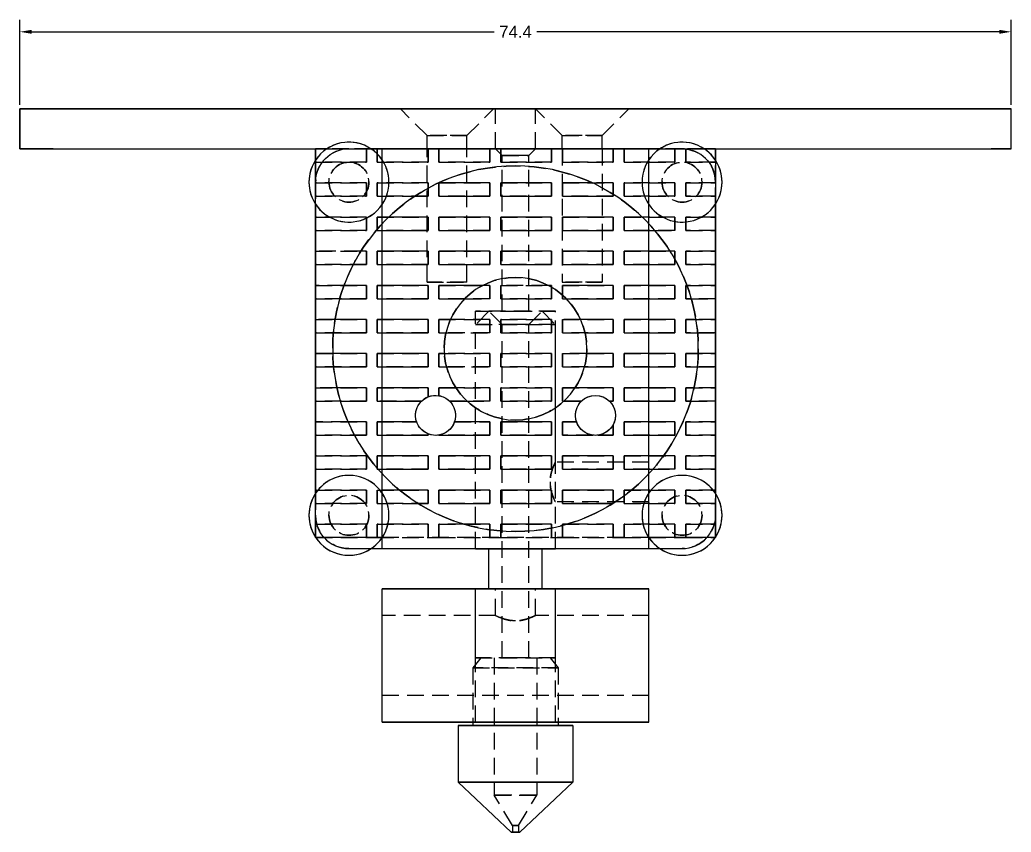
# Model space of a CAD drawing. Header units: inches. Extents: x -635 to 303, y -216 to -21.
# Drawn here: x 79.1 to 153.5, y -206.5 to -145.6 of the extents above; entities that cross this region are included whole.
import ezdxf

# ---------------------------------------------------------------- set-up
doc = ezdxf.new("R2010")
doc.units = ezdxf.units.IN
doc.header["$LTSCALE"] = 5
doc.header["$MEASUREMENT"] = 0
doc.linetypes.add('HIDDEN', pattern=[0.375, 0.25, -0.125])
for name, color, linetype in [('_dim', 1, 'Continuous'), ('PH-3C4', 16, 'HIDDEN'), ('PV-3C4', 7, 'Continuous')]:
    doc.layers.add(name, color=color, linetype=linetype)
doc.styles.get("Standard").update_dxf_attribs({"font": 'arial.ttf'})
doc.dimstyles.new('Copy of Standard', dxfattribs={"dimscale": 5, "dimtxt": 0.18, "dimasz": 0.18, "dimexe": 0.18, "dimexo": 0.0625, "dimgap": 0.09, "dimtad": 0, "dimdec": 1, "dimzin": 0, "dimdsep": 46, "dimtxsty": 'Standard', "dimcen": 0.09, "dimadec": 0, "dimazin": 0, "dimtfac": 1, "dimtdec": 1, "dimtofl": 0, "dimtmove": 0, "dimatfit": 3, "dimfxl": 1, "dimtolj": 1, "dimtzin": 0, "dimarcsym": 0})

# ---------------------------------------------------------------- blocks, each defined once
blk = doc.blocks.new('*U22')
at = {"layer": 'PH-3C4'}
for p, q in [((0, -193.09, 42.013), (0, -189.282, 42.013)), ((0, -189.282, 40.452), (0, -193.09, 40.452)), ((0, -193.09, 39.452), (0, -189.282, 39.452)), ((0, -189.282, 37.891), (0, -193.09, 37.891)), ((0, -193.09, 36.891), (0, -189.282, 36.891)), ((0, -189.282, 35.33), (0, -193.09, 35.33)), ((0, -193.09, 34.33), (0, -189.282, 34.33)), ((0, -189.282, 32.769), (0, -193.09, 32.769)), ((0, -193.09, 31.769), (0, -189.282, 31.769)), ((0, -189.282, 30.208), (0, -193.09, 30.208)), ((0, -193.09, 29.208), (0, -189.282, 29.208)), ((0, -189.282, 27.648), (0, -193.09, 27.648)), ((0, -193.09, 26.648), (0, -189.282, 26.648)), ((0, -189.282, 25.087), (0, -193.09, 25.087)), ((0, -193.09, 24.087), (0, -189.282, 24.087)), ((0, -189.282, 22.526), (0, -193.09, 22.526)), ((0, -193.09, 21.526), (0, -189.282, 21.526)), ((0, -189.282, 19.965), (0, -193.09, 19.965)), ((0, -193.09, 18.965), (0, -189.282, 18.965)), ((0, -189.282, 17.404), (0, -193.09, 17.404)), ((0, -193.09, 16.404), (0, -189.282, 16.404)), ((0, -189.282, 14.843), (0, -193.09, 14.843)), ((0, -193.09, 43.013), (0, -193.09, 42.013)), ((0, -193.09, 40.452), (0, -193.09, 39.452)), ((0, -193.09, 37.891), (0, -193.09, 36.891)), ((0, -193.09, 35.33), (0, -193.09, 34.33)), ((0, -193.09, 32.769), (0, -193.09, 31.769)), ((0, -193.09, 30.208), (0, -193.09, 29.208)), ((0, -193.09, 27.648), (0, -193.09, 26.648)), ((0, -193.09, 25.087), (0, -193.09, 24.087)), ((0, -193.09, 22.526), (0, -193.09, 21.526)), ((0, -193.09, 19.965), (0, -193.09, 18.965)), ((0, -193.09, 17.404), (0, -193.09, 16.404)), ((0, -193.09, 14.843), (0, -193.09, 13.843)), ((0, -193.911, 17.404), (0, -197.72, 17.404)), ((0, -197.72, 16.404), (0, -193.911, 16.404)), ((0, -193.911, 16.404), (0, -193.911, 17.404)), ((0, -193.911, 19.965), (0, -197.72, 19.965)), ((0, -197.72, 18.965), (0, -193.911, 18.965)), ((0, -193.911, 18.965), (0, -193.911, 19.965)), ((0, -197.235, 24.087), (0, -193.911, 24.087)), ((0, -193.911, 24.087), (0, -193.911, 25.087)), ((0, -193.911, 25.087), (0, -197.72, 25.087)), ((0, -197.72, 21.526), (0, -193.911, 21.526)), ((0, -193.911, 21.526), (0, -193.911, 22.526)), ((0, -193.911, 27.648), (0, -197.72, 27.648)), ((0, -197.72, 26.648), (0, -193.911, 26.648)), ((0, -193.911, 26.648), (0, -193.911, 27.648)), ((0, -193.911, 30.208), (0, -197.72, 30.208)), ((0, -197.72, 29.208), (0, -193.911, 29.208)), ((0, -193.911, 29.208), (0, -193.911, 30.208)), ((0, -193.911, 32.769), (0, -197.72, 32.769)), ((0, -197.72, 31.769), (0, -193.911, 31.769)), ((0, -193.911, 31.769), (0, -193.911, 32.769)), ((0, -193.911, 35.33), (0, -197.72, 35.33)), ((0, -197.72, 34.33), (0, -193.911, 34.33)), ((0, -193.911, 34.33), (0, -193.911, 35.33)), ((0, -193.911, 37.891), (0, -197.72, 37.891)), ((0, -197.72, 36.891), (0, -193.911, 36.891)), ((0, -193.911, 36.891), (0, -193.911, 37.891)), ((0, -193.911, 40.452), (0, -197.72, 40.452)), ((0, -197.72, 39.452), (0, -193.911, 39.452)), ((0, -193.911, 39.452), (0, -193.911, 40.452)), ((0, -197.72, 42.013), (0, -193.911, 42.013)), ((0, -193.911, 42.013), (0, -193.911, 43.013)), ((0, -193.911, 13.843), (0, -193.911, 14.843)), ((0, -193.911, 14.843), (0, -197.72, 14.843)), ((0, -193.911, 22.526), (0, -196.863, 22.526)), ((0, -214.282, 13.843), (0, -194.282, 13.843)), ((0, -202.782, 8), (0, -194.282, 8)), ((0, -214.282, 2), (0, -194.282, 2)), ((0, -197.641, 44.013), (0, -195.641, 46.013)), ((0, -200.641, 33.013), (0, -197.641, 33.013)), ((0, -199.141, 44.013), (0, -197.641, 44.013)), ((0, -197.641, 33.013), (0, -197.641, 43.013)), ((0, -197.641, 43.013), (0, -197.641, 44.013)), ((0, -197.72, 17.404), (0, -197.72, 16.404)), ((0, -197.72, 19.965), (0, -197.72, 18.965)), ((0, -197.72, 25.087), (0, -197.72, 24.403)), ((0, -197.72, 27.648), (0, -197.72, 26.648)), ((0, -197.72, 30.208), (0, -197.72, 29.208)), ((0, -197.72, 32.769), (0, -197.72, 31.769)), ((0, -197.72, 35.33), (0, -197.72, 34.33)), ((0, -197.72, 37.891), (0, -197.72, 36.891)), ((0, -197.72, 40.452), (0, -197.72, 39.452)), ((0, -197.72, 43.013), (0, -197.72, 42.013)), ((0, -197.72, 14.843), (0, -197.72, 13.843)), ((0, -197.72, 21.622), (0, -197.72, 21.526)), ((0, -198.54, 17.404), (0, -202.349, 17.404)), ((0, -202.349, 16.404), (0, -198.54, 16.404)), ((0, -198.54, 16.404), (0, -198.54, 17.404)), ((0, -198.54, 19.965), (0, -202.349, 19.965)), ((0, -202.349, 18.965), (0, -198.54, 18.965)), ((0, -198.54, 18.965), (0, -198.54, 19.965)), ((0, -198.54, 24.49), (0, -198.54, 25.087)), ((0, -198.54, 25.087), (0, -202.349, 25.087)), ((0, -202.349, 21.526), (0, -198.54, 21.526)), ((0, -198.54, 27.648), (0, -202.349, 27.648)), ((0, -202.349, 26.648), (0, -198.54, 26.648)), ((0, -198.54, 26.648), (0, -198.54, 27.648)), ((0, -198.54, 30.208), (0, -202.349, 30.208)), ((0, -202.349, 29.208), (0, -198.54, 29.208)), ((0, -198.54, 29.208), (0, -198.54, 30.208)), ((0, -198.54, 32.769), (0, -202.349, 32.769)), ((0, -202.349, 31.769), (0, -198.54, 31.769)), ((0, -198.54, 31.769), (0, -198.54, 32.769)), ((0, -198.54, 35.33), (0, -202.349, 35.33)), ((0, -202.349, 34.33), (0, -198.54, 34.33)), ((0, -198.54, 34.33), (0, -198.54, 35.33)), ((0, -198.54, 37.891), (0, -202.349, 37.891)), ((0, -202.349, 36.891), (0, -198.54, 36.891)), ((0, -198.54, 36.891), (0, -198.54, 37.891)), ((0, -198.54, 40.452), (0, -202.349, 40.452)), ((0, -202.349, 39.452), (0, -198.54, 39.452)), ((0, -198.54, 39.452), (0, -198.54, 40.452)), ((0, -202.349, 42.013), (0, -198.54, 42.013)), ((0, -198.54, 42.013), (0, -198.54, 43.013)), ((0, -198.54, 13.843), (0, -198.54, 14.843)), ((0, -198.54, 14.843), (0, -202.349, 14.843)), ((0, -198.54, 21.526), (0, -198.54, 21.535)), ((0, -200.641, 44.013), (0, -199.141, 44.013)), ((0, -202.349, 24.087), (0, -199.329, 24.087)), ((0, -199.701, 22.526), (0, -202.349, 22.526)), ((0, -200.641, 33.013), (0, -200.641, 43.013)), ((0, -200.641, 43.013), (0, -200.641, 44.013)), ((0, -200.641, 44.013), (0, -202.641, 46.013)), ((0, -207.472, 4.059), (0, -201.091, 4.059)), ((0, -201.091, 4.059), (0, -201.091)), ((0, -201.675, 4.822), (0, -201.091, 4.059)), ((0, -201.282, 4.822), (0, -207.282, 4.822)), ((0, -201.282, 29.822), (0, -207.282, 29.822)), ((0, -207.282, 30.822), (0, -201.282, 30.822)), ((0, -201.282), (0, -201.282, 10)), ((0, -201.282, 4.822), (0, -201.282, 10)), ((0, -201.282, 13.013), (0, -201.282, 29.822)), ((0, -202.282, 30.822), (0, -201.282, 29.822)), ((0, -201.282, 13.013), (0, -201.282, 30.822)), ((0, -203.282, 29.822), (0, -202.282, 30.822)), ((0, -202.349, 17.404), (0, -202.349, 16.404)), ((0, -202.349, 19.965), (0, -202.349, 18.965)), ((0, -202.349, 25.087), (0, -202.349, 24.087)), ((0, -202.349, 22.526), (0, -202.349, 21.526)), ((0, -202.349, 27.648), (0, -202.349, 26.648)), ((0, -202.349, 30.208), (0, -202.349, 29.208)), ((0, -202.349, 32.769), (0, -202.349, 31.769)), ((0, -202.349, 35.33), (0, -202.349, 34.33)), ((0, -202.349, 37.891), (0, -202.349, 36.891)), ((0, -202.349, 40.452), (0, -202.349, 39.452)), ((0, -202.349, 43.013), (0, -202.349, 42.013)), ((0, -202.349, 14.843), (0, -202.349, 13.843)), ((0, -205.871, -5.494), (0, -202.692, -5.494)), ((0, -202.692, 4.822), (0, -202.692, -5.494)), ((0, -204.054, -7.755), (0, -202.692, -5.494)), ((0, -202.782, 8), (0, -202.782, 10)), ((0, -203.282, 42.513), (0, -202.782, 43.013)), ((0, -202.782, 43.013), (0, -202.782, 46.013)), ((0, -203.17, 17.404), (0, -206.978, 17.404)), ((0, -206.978, 16.404), (0, -203.17, 16.404)), ((0, -203.17, 16.404), (0, -203.17, 17.404)), ((0, -203.17, 19.965), (0, -206.978, 19.965)), ((0, -206.978, 18.965), (0, -203.17, 18.965)), ((0, -203.17, 18.965), (0, -203.17, 19.965)), ((0, -203.17, 22.526), (0, -206.978, 22.526)), ((0, -206.978, 21.526), (0, -203.17, 21.526)), ((0, -203.17, 21.526), (0, -203.17, 22.526)), ((0, -203.17, 25.087), (0, -206.978, 25.087)), ((0, -206.978, 24.087), (0, -203.17, 24.087)), ((0, -203.17, 24.087), (0, -203.17, 25.087)), ((0, -203.17, 27.648), (0, -206.978, 27.648)), ((0, -206.978, 26.648), (0, -203.17, 26.648)), ((0, -203.17, 26.648), (0, -203.17, 27.648)), ((0, -203.17, 30.208), (0, -206.978, 30.208)), ((0, -206.978, 29.208), (0, -203.17, 29.208)), ((0, -203.17, 29.208), (0, -203.17, 30.208)), ((0, -203.17, 32.769), (0, -206.978, 32.769)), ((0, -206.978, 31.769), (0, -203.17, 31.769)), ((0, -203.17, 31.769), (0, -203.17, 32.769)), ((0, -203.17, 35.33), (0, -206.978, 35.33)), ((0, -206.978, 34.33), (0, -203.17, 34.33)), ((0, -203.17, 34.33), (0, -203.17, 35.33)), ((0, -203.17, 37.891), (0, -206.978, 37.891)), ((0, -206.978, 36.891), (0, -203.17, 36.891)), ((0, -203.17, 36.891), (0, -203.17, 37.891)), ((0, -203.17, 40.452), (0, -206.978, 40.452)), ((0, -206.978, 39.452), (0, -203.17, 39.452)), ((0, -203.17, 39.452), (0, -203.17, 40.452)), ((0, -203.17, 13.843), (0, -203.17, 14.843)), ((0, -203.17, 14.843), (0, -206.978, 14.843)), ((0, -206.978, 42.013), (0, -203.17, 42.013)), ((0, -203.17, 42.013), (0, -203.17, 43.013)), ((0, -204.282, 42.513), (0, -203.282, 42.513)), ((0, -203.282, 4.822), (0, -203.282, 29.822)), ((0, -203.282, 30.822), (0, -203.282, 42.513)), ((0, -204.054, -8.254), (0, -203.949, -8.264)), ((0, -204.51, -7.755), (0, -204.054, -7.755)), ((0, -204.51, -8.254), (0, -204.054, -8.254)), ((0, -204.054, -7.755), (0, -204.054, -8.254)), ((0, -205.282, 42.513), (0, -204.282, 42.513)), ((0, -204.51, -7.755), (0, -205.871, -5.494)), ((0, -204.51, -7.755), (0, -204.51, -8.254)), ((0, -204.51, -8.254), (0, -204.614, -8.264)), ((0, -205.282, 4.822), (0, -205.282, 29.822)), ((0, -205.282, 29.822), (0, -206.282, 30.822)), ((0, -205.282, 30.822), (0, -205.282, 42.513)), ((0, -205.282, 42.513), (0, -205.782, 43.013)), ((0, -214.282, 8), (0, -205.782, 8)), ((0, -205.782, 8), (0, -205.782, 10)), ((0, -205.782, 43.013), (0, -205.782, 46.013)), ((0, -207.782, 44.013), (0, -205.782, 46.013)), ((0, -205.871, 4.822), (0, -205.871, -5.494)), ((0, -206.282, 30.822), (0, -207.282, 29.822)), ((0, -206.889, 4.822), (0, -207.472, 4.059)), ((0, -206.978, 17.404), (0, -206.978, 16.404)), ((0, -206.978, 19.965), (0, -206.978, 18.965)), ((0, -206.978, 22.526), (0, -206.978, 21.526)), ((0, -206.978, 25.087), (0, -206.978, 24.087)), ((0, -206.978, 27.648), (0, -206.978, 26.648)), ((0, -206.978, 30.208), (0, -206.978, 29.208)), ((0, -206.978, 32.769), (0, -206.978, 31.769)), ((0, -206.978, 35.33), (0, -206.978, 34.33)), ((0, -206.978, 37.891), (0, -206.978, 36.891)), ((0, -206.978, 40.452), (0, -206.978, 39.452)), ((0, -206.978, 14.843), (0, -206.978, 13.843)), ((0, -206.978, 43.013), (0, -206.978, 42.013)), ((0, -207.282), (0, -207.282, 10)), ((0, -207.282, 4.822), (0, -207.282, 10)), ((0, -207.282, 13.013), (0, -207.282, 29.822)), ((0, -207.282, 19.513), (0, -207.282, 30.822)), ((0, -207.282, 13.013), (0, -207.282, 16.513)), ((0, -214.282, 19.513), (0, -207.282, 19.513)), ((0, -214.282, 16.513), (0, -207.282, 16.513)), ((0, -207.472, 4.059), (0, -207.472)), ((0, -207.782, 33.013), (0, -210.782, 33.013)), ((0, -209.282, 44.013), (0, -207.782, 44.013)), ((0, -207.782, 43.013), (0, -207.782, 33.013)), ((0, -207.782, 43.013), (0, -207.782, 44.013)), ((0, -207.799, 21.526), (0, -207.799, 22.526)), ((0, -207.799, 22.526), (0, -208.863, 22.526)), ((0, -207.799, 24.087), (0, -207.799, 25.087)), ((0, -207.799, 25.087), (0, -211.608, 25.087)), ((0, -207.799, 17.404), (0, -211.608, 17.404)), ((0, -211.608, 16.404), (0, -207.799, 16.404)), ((0, -207.799, 16.404), (0, -207.799, 17.404)), ((0, -207.799, 19.965), (0, -211.608, 19.965)), ((0, -211.608, 18.965), (0, -207.799, 18.965)), ((0, -207.799, 18.965), (0, -207.799, 19.965)), ((0, -207.799, 27.648), (0, -211.608, 27.648)), ((0, -211.608, 26.648), (0, -207.799, 26.648)), ((0, -207.799, 26.648), (0, -207.799, 27.648)), ((0, -207.799, 30.208), (0, -211.608, 30.208)), ((0, -211.608, 29.208), (0, -207.799, 29.208)), ((0, -207.799, 29.208), (0, -207.799, 30.208)), ((0, -207.799, 32.769), (0, -211.608, 32.769)), ((0, -211.608, 31.769), (0, -207.799, 31.769)), ((0, -207.799, 31.769), (0, -207.799, 32.769)), ((0, -207.799, 35.33), (0, -211.608, 35.33)), ((0, -211.608, 34.33), (0, -207.799, 34.33)), ((0, -207.799, 34.33), (0, -207.799, 35.33)), ((0, -207.799, 37.891), (0, -211.608, 37.891)), ((0, -211.608, 36.891), (0, -207.799, 36.891)), ((0, -207.799, 36.891), (0, -207.799, 37.891)), ((0, -207.799, 40.452), (0, -211.608, 40.452)), ((0, -211.608, 39.452), (0, -207.799, 39.452)), ((0, -207.799, 39.452), (0, -207.799, 40.452)), ((0, -207.799, 13.843), (0, -207.799, 14.843)), ((0, -207.799, 14.843), (0, -211.608, 14.843)), ((0, -211.608, 42.013), (0, -207.799, 42.013)), ((0, -207.799, 42.013), (0, -207.799, 43.013)), ((0, -209.235, 24.087), (0, -207.799, 24.087)), ((0, -210.082, 21.526), (0, -207.799, 21.526)), ((0, -210.782, 44.013), (0, -209.282, 44.013)), ((0, -211.608, 21.526), (0, -210.482, 21.526)), ((0, -210.782, 43.013), (0, -210.782, 33.013)), ((0, -210.782, 43.013), (0, -210.782, 44.013)), ((0, -210.782, 44.013), (0, -212.782, 46.013)), ((0, -211.608, 24.087), (0, -211.329, 24.087)), ((0, -211.608, 25.087), (0, -211.608, 24.087)), ((0, -211.608, 17.404), (0, -211.608, 16.404)), ((0, -211.608, 19.965), (0, -211.608, 18.965)), ((0, -211.608, 27.648), (0, -211.608, 26.648)), ((0, -211.608, 30.208), (0, -211.608, 29.208)), ((0, -211.608, 32.769), (0, -211.608, 31.769)), ((0, -211.608, 35.33), (0, -211.608, 34.33)), ((0, -211.608, 37.891), (0, -211.608, 36.891)), ((0, -211.608, 40.452), (0, -211.608, 39.452)), ((0, -211.608, 14.843), (0, -211.608, 13.843)), ((0, -211.608, 43.013), (0, -211.608, 42.013)), ((0, -211.608, 22.311), (0, -211.608, 21.526)), ((0, -212.428, 17.404), (0, -216.237, 17.404)), ((0, -216.237, 16.404), (0, -212.428, 16.404)), ((0, -212.428, 16.404), (0, -212.428, 17.404)), ((0, -212.428, 19.965), (0, -216.237, 19.965)), ((0, -216.237, 18.965), (0, -212.428, 18.965)), ((0, -212.428, 18.965), (0, -212.428, 19.965)), ((0, -212.428, 22.526), (0, -216.237, 22.526)), ((0, -216.237, 21.526), (0, -212.428, 21.526)), ((0, -212.428, 21.526), (0, -212.428, 22.526)), ((0, -212.428, 25.087), (0, -216.237, 25.087)), ((0, -216.237, 24.087), (0, -212.428, 24.087)), ((0, -212.428, 24.087), (0, -212.428, 25.087)), ((0, -212.428, 27.648), (0, -216.237, 27.648)), ((0, -216.237, 26.648), (0, -212.428, 26.648)), ((0, -212.428, 26.648), (0, -212.428, 27.648)), ((0, -212.428, 30.208), (0, -216.237, 30.208)), ((0, -216.237, 29.208), (0, -212.428, 29.208)), ((0, -212.428, 29.208), (0, -212.428, 30.208)), ((0, -212.428, 32.769), (0, -216.237, 32.769)), ((0, -216.237, 31.769), (0, -212.428, 31.769)), ((0, -212.428, 31.769), (0, -212.428, 32.769)), ((0, -212.428, 35.33), (0, -216.237, 35.33)), ((0, -216.237, 34.33), (0, -212.428, 34.33)), ((0, -212.428, 34.33), (0, -212.428, 35.33)), ((0, -212.428, 37.891), (0, -216.237, 37.891)), ((0, -216.237, 36.891), (0, -212.428, 36.891)), ((0, -212.428, 36.891), (0, -212.428, 37.891)), ((0, -212.428, 40.452), (0, -216.237, 40.452)), ((0, -216.237, 39.452), (0, -212.428, 39.452)), ((0, -212.428, 39.452), (0, -212.428, 40.452)), ((0, -212.428, 13.843), (0, -212.428, 14.843)), ((0, -212.428, 14.843), (0, -216.237, 14.843)), ((0, -216.237, 42.013), (0, -212.428, 42.013)), ((0, -212.428, 42.013), (0, -212.428, 43.013)), ((0, -216.237, 17.404), (0, -216.237, 16.404)), ((0, -216.237, 19.965), (0, -216.237, 18.965)), ((0, -216.237, 22.526), (0, -216.237, 21.526)), ((0, -216.237, 25.087), (0, -216.237, 24.087)), ((0, -216.237, 27.648), (0, -216.237, 26.648)), ((0, -216.237, 30.208), (0, -216.237, 29.208)), ((0, -216.237, 32.769), (0, -216.237, 31.769)), ((0, -216.237, 35.33), (0, -216.237, 34.33)), ((0, -216.237, 37.891), (0, -216.237, 36.891)), ((0, -216.237, 40.452), (0, -216.237, 39.452)), ((0, -216.237, 14.843), (0, -216.237, 13.843)), ((0, -216.237, 43.013), (0, -216.237, 42.013)), ((0, -217.058, 13.843), (0, -217.058, 14.843)), ((0, -217.058, 14.843), (0, -219.282, 14.843)), ((0, -219.282, 16.404), (0, -217.058, 16.404)), ((0, -217.058, 16.404), (0, -217.058, 17.404)), ((0, -217.058, 17.404), (0, -219.282, 17.404)), ((0, -219.282, 18.965), (0, -217.058, 18.965)), ((0, -217.058, 18.965), (0, -217.058, 19.965)), ((0, -217.058, 19.965), (0, -219.282, 19.965)), ((0, -219.282, 21.526), (0, -217.058, 21.526)), ((0, -217.058, 21.526), (0, -217.058, 22.526)), ((0, -217.058, 22.526), (0, -219.282, 22.526)), ((0, -219.282, 24.087), (0, -217.058, 24.087)), ((0, -217.058, 24.087), (0, -217.058, 25.087)), ((0, -217.058, 25.087), (0, -219.282, 25.087)), ((0, -219.282, 26.648), (0, -217.058, 26.648)), ((0, -217.058, 26.648), (0, -217.058, 27.648)), ((0, -217.058, 27.648), (0, -219.282, 27.648)), ((0, -219.282, 29.208), (0, -217.058, 29.208)), ((0, -217.058, 29.208), (0, -217.058, 30.208)), ((0, -217.058, 30.208), (0, -219.282, 30.208)), ((0, -219.282, 31.769), (0, -217.058, 31.769)), ((0, -217.058, 31.769), (0, -217.058, 32.769)), ((0, -217.058, 32.769), (0, -219.282, 32.769)), ((0, -219.282, 34.33), (0, -217.058, 34.33)), ((0, -217.058, 34.33), (0, -217.058, 35.33)), ((0, -217.058, 35.33), (0, -219.282, 35.33)), ((0, -219.282, 36.891), (0, -217.058, 36.891)), ((0, -217.058, 36.891), (0, -217.058, 37.891)), ((0, -217.058, 37.891), (0, -219.282, 37.891)), ((0, -219.282, 39.452), (0, -217.058, 39.452)), ((0, -217.058, 39.452), (0, -217.058, 40.452)), ((0, -217.058, 40.452), (0, -219.282, 40.452)), ((0, -219.282, 42.013), (0, -217.058, 42.013)), ((0, -217.058, 42.013), (0, -217.058, 43.013))]:
    blk.add_line(p, q, dxfattribs=at)
at = {"layer": 'PH-3C4', "extrusion": (-1, 0, 0)}
for centre, radius in [((191.782, 40.513), 1.5), ((191.782, 15.513), 1.5), ((204.282, 28.013), 13.716), ((204.282, 28.013), 5.351), ((216.782, 40.513), 1.5), ((216.782, 15.513), 1.5)]:
    blk.add_circle(centre, radius, dxfattribs=at)
for centre, radius, start, end in [((191.782, 15.513), 2.5, 180, 221.88557), ((191.782, 40.513), 2.5, 90, 180), ((191.782, 40.513), 3, 213.55731, 146.44269), ((191.782, 15.513), 3, 303.55731, 146.44269), ((191.782, 15.513), 3, 213.55731, 213.80519), ((216.782, 40.513), 3, 33.55731, 180), ((216.782, 40.513), 3, 180, 326.44269), ((216.782, 15.513), 3, 33.55731, 180), ((216.782, 15.513), 3, 180, 236.44269), ((216.782, 40.513), 2.5, 0, 90), ((216.782, 15.513), 2.5, 318.11443, 0), ((216.782, 15.513), 3, 326.19481, 326.44269)]:
    blk.add_arc(centre, radius, start, end, dxfattribs=at)
at = {"layer": 'PH-3C4'}
for points, knots in [([(0, -202.782, 8), (0, -202.782, 8), (0, -202.791, 7.995), (0, -202.83, 7.976), (0, -202.859, 7.962), (0, -202.975, 7.907), (0, -203.09, 7.856), (0, -203.353, 7.757), (0, -203.519, 7.702), (0, -203.795, 7.642), (0, -203.892, 7.625), (0, -204.087, 7.604), (0, -204.186, 7.598), (0, -204.378, 7.598), (0, -204.477, 7.604), (0, -204.672, 7.625), (0, -204.769, 7.642), (0, -205.045, 7.702), (0, -205.211, 7.757), (0, -205.474, 7.856), (0, -205.589, 7.907), (0, -205.704, 7.962), (0, -205.734, 7.976), (0, -205.772, 7.995), (0, -205.782, 8), (0, -205.782, 8)], [2.306343, 2.306343, 2.306343, 2.306343, 2.594243, 2.594243, 2.882142, 2.882142, 3.457941, 3.457941, 4.035314, 4.035314, 4.324, 4.324, 4.612687, 4.612687, 4.901373, 4.901373, 5.190059, 5.190059, 5.767432, 5.767432, 6.343231, 6.343231, 6.631131, 6.631131, 6.91903, 6.91903, 6.91903, 6.91903]), ([(0, -206.88, 18.013), (0, -206.88, 17.916), (0, -206.885, 17.818), (0, -206.907, 17.622), (0, -206.924, 17.526), (0, -206.984, 17.25), (0, -207.038, 17.083), (0, -207.138, 16.821), (0, -207.189, 16.706), (0, -207.244, 16.59), (0, -207.258, 16.561), (0, -207.277, 16.522), (0, -207.282, 16.513), (0, -207.282, 16.513)], [0, 0, 0, 0, 0.288686, 0.288686, 0.577373, 0.577373, 1.154746, 1.154746, 1.730544, 1.730544, 2.018444, 2.018444, 2.306343, 2.306343, 2.306343, 2.306343]), ([(0, -207.282, 19.513), (0, -207.282, 19.513), (0, -207.277, 19.503), (0, -207.258, 19.464), (0, -207.244, 19.435), (0, -207.189, 19.319), (0, -207.138, 19.204), (0, -207.038, 18.942), (0, -206.984, 18.775), (0, -206.924, 18.499), (0, -206.907, 18.403), (0, -206.885, 18.208), (0, -206.88, 18.109), (0, -206.88, 18.013)], [6.91903, 6.91903, 6.91903, 6.91903, 7.206929, 7.206929, 7.494829, 7.494829, 8.070628, 8.070628, 8.648, 8.648, 8.936687, 8.936687, 9.225373, 9.225373, 9.225373, 9.225373])]:
    blk.add_open_spline(points, degree=3, knots=knots, dxfattribs=at)
blk = doc.blocks.new('*U26')
at = {"layer": 'PH-3C4'}
for p, q in [((0, -189.282, 42.013), (0, -193.09, 42.013)), ((0, -193.09, 40.452), (0, -189.282, 40.452)), ((0, -189.282, 39.452), (0, -193.09, 39.452)), ((0, -193.09, 37.891), (0, -189.282, 37.891)), ((0, -189.282, 36.891), (0, -193.09, 36.891)), ((0, -192.681, 35.33), (0, -189.282, 35.33)), ((0, -189.282, 34.33), (0, -192.108, 34.33)), ((0, -191.417, 32.769), (0, -189.282, 32.769)), ((0, -189.282, 31.769), (0, -191.091, 31.769)), ((0, -190.743, 30.208), (0, -189.282, 30.208)), ((0, -189.282, 29.208), (0, -190.618, 29.208)), ((0, -190.571, 27.648), (0, -189.282, 27.648)), ((0, -189.282, 26.648), (0, -190.634, 26.648)), ((0, -190.882, 25.087), (0, -189.282, 25.087)), ((0, -189.282, 24.087), (0, -191.14, 24.087)), ((0, -191.711, 22.526), (0, -189.282, 22.526)), ((0, -189.282, 21.526), (0, -192.197, 21.526)), ((0, -193.09, 19.965), (0, -189.282, 19.965)), ((0, -189.282, 18.965), (0, -193.09, 18.965)), ((0, -193.09, 17.404), (0, -189.282, 17.404)), ((0, -189.282, 16.404), (0, -193.09, 16.404)), ((0, -193.09, 14.843), (0, -189.282, 14.843)), ((0, -189.282, 14.843), (0, -189.282, 13.854)), ((0, -189.282, 42.171), (0, -189.282, 42.013)), ((0, -189.282, 42.013), (0, -189.282, 40.513)), ((0, -189.282, 15.513), (0, -189.282, 14.843)), ((0, -189.282, 40.513), (0, -189.282, 38.854)), ((0, -189.282, 17.171), (0, -189.282, 15.513)), ((0, -189.289, 13.843), (0, -193.09, 13.843)), ((0, -191.782, 43.013), (0, -190.124, 43.013)), ((0, -190.124, 43.013), (0, -191.782, 43.013)), ((0, -193.44, 43.013), (0, -191.782, 43.013)), ((0, -191.782, 13.013), (0, -193.44, 13.013)), ((0, -193.09, 42.013), (0, -193.09, 43.013)), ((0, -193.09, 39.452), (0, -193.09, 40.452)), ((0, -193.09, 36.891), (0, -193.09, 37.891)), ((0, -193.09, 18.965), (0, -193.09, 19.965)), ((0, -193.09, 16.404), (0, -193.09, 17.404)), ((0, -193.09, 13.843), (0, -193.09, 14.843)), ((0, -193.09, 13.843), (0, -193.911, 13.843)), ((0, -193.911, 42.013), (0, -197.72, 42.013)), ((0, -193.911, 43.013), (0, -193.911, 42.013)), ((0, -197.72, 40.452), (0, -193.911, 40.452)), ((0, -193.911, 39.452), (0, -196.714, 39.452)), ((0, -193.911, 40.452), (0, -193.911, 39.452)), ((0, -194.767, 37.891), (0, -193.911, 37.891)), ((0, -193.911, 37.891), (0, -193.911, 36.989)), ((0, -193.911, 18.965), (0, -193.973, 18.965)), ((0, -193.911, 19.037), (0, -193.911, 18.965)), ((0, -195.588, 17.404), (0, -193.911, 17.404)), ((0, -193.911, 16.404), (0, -196.976, 16.404)), ((0, -193.911, 17.404), (0, -193.911, 16.404)), ((0, -197.72, 14.843), (0, -193.911, 14.843)), ((0, -193.911, 14.843), (0, -193.911, 13.843)), ((0, -193.911, 13.843), (0, -197.72, 13.843)), ((0, -194.282, 13.013), (0, -194.282, 43.013)), ((0, -214.282, 2), (0, -194.282, 2)), ((0, -202.782, 8), (0, -194.282, 8)), ((0, -197.641, 44.013), (0, -195.641, 46.013)), ((0, -197.641, 33.013), (0, -199.141, 33.013)), ((0, -197.641, 44.013), (0, -200.641, 44.013)), ((0, -197.641, 33.013), (0, -197.641, 43.013)), ((0, -197.641, 43.013), (0, -197.641, 44.013)), ((0, -197.72, 42.013), (0, -197.72, 43.013)), ((0, -197.72, 40.057), (0, -197.72, 40.452)), ((0, -197.72, 13.843), (0, -197.72, 14.843)), ((0, -197.72, 13.843), (0, -198.54, 13.843)), ((0, -198.54, 42.013), (0, -202.349, 42.013)), ((0, -198.54, 43.013), (0, -198.54, 42.013)), ((0, -200.448, 14.843), (0, -198.54, 14.843)), ((0, -198.54, 14.843), (0, -198.54, 13.843)), ((0, -198.54, 13.843), (0, -202.349, 13.843)), ((0, -202.349, 27.648), (0, -198.943, 27.648)), ((0, -199.066, 29.208), (0, -202.349, 29.208)), ((0, -199.107, 26.648), (0, -202.349, 26.648)), ((0, -199.141, 33.013), (0, -200.641, 33.013)), ((0, -202.349, 30.208), (0, -199.402, 30.208)), ((0, -202.349, 25.087), (0, -199.801, 25.087)), ((0, -200.471, 31.769), (0, -202.349, 31.769)), ((0, -200.641, 33.013), (0, -200.641, 43.013)), ((0, -200.641, 43.013), (0, -200.641, 44.013)), ((0, -200.641, 44.013), (0, -202.641, 46.013)), ((0, -200.645, 24.087), (0, -202.349, 24.087)), ((0, -201.091, 4.059), (0, -207.472, 4.059)), ((0, -201.091, 4.059), (0, -201.091)), ((0, -201.675, 4.822), (0, -201.091, 4.059)), ((0, -204.282, 4.822), (0, -201.282, 4.822)), ((0, -204.282, 29.822), (0, -201.282, 29.822)), ((0, -201.282, 30.822), (0, -204.282, 30.822)), ((0, -201.282), (0, -201.282, 10)), ((0, -201.282, 4.822), (0, -201.282, 10)), ((0, -201.282, 13.013), (0, -201.282, 29.822)), ((0, -202.282, 30.822), (0, -201.282, 29.822)), ((0, -201.282, 13.013), (0, -201.282, 30.822)), ((0, -202.349, 32.769), (0, -201.83, 32.769)), ((0, -203.282, 29.822), (0, -202.282, 30.822)), ((0, -202.349, 42.013), (0, -202.349, 43.013)), ((0, -202.349, 31.769), (0, -202.349, 32.769)), ((0, -202.349, 29.208), (0, -202.349, 30.208)), ((0, -202.349, 26.648), (0, -202.349, 27.648)), ((0, -202.349, 24.087), (0, -202.349, 25.087)), ((0, -202.349, 13.843), (0, -202.349, 14.434)), ((0, -202.349, 13.843), (0, -203.17, 13.843)), ((0, -202.692, -5.494), (0, -205.871, -5.494)), ((0, -202.692, 4.822), (0, -202.692, -5.494)), ((0, -204.054, -7.755), (0, -202.692, -5.494)), ((0, -202.782, 8), (0, -202.782, 10)), ((0, -203.282, 42.513), (0, -202.782, 43.013)), ((0, -202.782, 43.013), (0, -202.782, 46.013)), ((0, -203.17, 42.013), (0, -206.978, 42.013)), ((0, -203.17, 43.013), (0, -203.17, 42.013)), ((0, -206.734, 32.769), (0, -203.17, 32.769)), ((0, -203.17, 31.769), (0, -206.978, 31.769)), ((0, -203.17, 32.769), (0, -203.17, 31.769)), ((0, -206.978, 30.208), (0, -203.17, 30.208)), ((0, -203.17, 29.208), (0, -206.978, 29.208)), ((0, -203.17, 30.208), (0, -203.17, 29.208)), ((0, -206.978, 27.648), (0, -203.17, 27.648)), ((0, -203.17, 26.648), (0, -206.978, 26.648)), ((0, -203.17, 27.648), (0, -203.17, 26.648)), ((0, -206.978, 25.087), (0, -203.17, 25.087)), ((0, -203.17, 24.087), (0, -206.978, 24.087)), ((0, -203.17, 25.087), (0, -203.17, 24.087)), ((0, -203.17, 13.843), (0, -206.978, 13.843)), ((0, -203.17, 14.342), (0, -203.17, 13.843)), ((0, -203.282, 42.513), (0, -205.282, 42.513)), ((0, -203.282, 4.822), (0, -203.282, 29.822)), ((0, -203.282, 30.822), (0, -203.282, 42.513)), ((0, -204.054, -8.254), (0, -203.949, -8.264)), ((0, -204.054, -7.755), (0, -204.51, -7.755)), ((0, -204.054, -8.254), (0, -204.51, -8.254)), ((0, -204.054, -7.755), (0, -204.054, -8.254)), ((0, -207.282, 4.822), (0, -204.282, 4.822)), ((0, -207.282, 29.822), (0, -204.282, 29.822)), ((0, -204.282, 30.822), (0, -207.282, 30.822)), ((0, -204.51, -7.755), (0, -205.871, -5.494)), ((0, -204.51, -7.755), (0, -204.51, -8.254)), ((0, -204.51, -8.254), (0, -204.614, -8.264)), ((0, -205.282, 4.822), (0, -205.282, 29.822)), ((0, -205.282, 29.822), (0, -206.282, 30.822)), ((0, -205.282, 30.822), (0, -205.282, 42.513)), ((0, -205.282, 42.513), (0, -205.782, 43.013)), ((0, -214.282, 8), (0, -205.782, 8)), ((0, -205.782, 8), (0, -205.782, 10)), ((0, -205.782, 43.013), (0, -205.782, 46.013)), ((0, -207.782, 44.013), (0, -205.782, 46.013)), ((0, -205.871, 4.822), (0, -205.871, -5.494)), ((0, -206.282, 30.822), (0, -207.282, 29.822)), ((0, -206.889, 4.822), (0, -207.472, 4.059)), ((0, -206.978, 42.013), (0, -206.978, 43.013)), ((0, -206.978, 31.769), (0, -206.978, 32.635)), ((0, -206.978, 29.208), (0, -206.978, 30.208)), ((0, -206.978, 26.648), (0, -206.978, 27.648)), ((0, -206.978, 24.087), (0, -206.978, 25.087)), ((0, -206.978, 13.843), (0, -206.978, 14.565)), ((0, -206.978, 13.843), (0, -207.799, 13.843)), ((0, -207.282), (0, -207.282, 10)), ((0, -207.282, 4.822), (0, -207.282, 10)), ((0, -207.282, 13.013), (0, -207.282, 29.822)), ((0, -207.282, 19.513), (0, -207.282, 30.822)), ((0, -207.282, 13.013), (0, -207.282, 16.513)), ((0, -214.282, 16.513), (0, -207.282, 16.513)), ((0, -214.282, 19.513), (0, -207.282, 19.513)), ((0, -207.472, 4.059), (0, -207.472)), ((0, -209.282, 33.013), (0, -207.782, 33.013)), ((0, -207.782, 44.013), (0, -210.782, 44.013)), ((0, -207.782, 43.013), (0, -207.782, 33.013)), ((0, -207.782, 43.013), (0, -207.782, 44.013)), ((0, -207.799, 42.013), (0, -211.608, 42.013)), ((0, -207.799, 43.013), (0, -207.799, 42.013)), ((0, -207.799, 31.769), (0, -208.093, 31.769)), ((0, -207.799, 32.046), (0, -207.799, 31.769)), ((0, -209.162, 30.208), (0, -207.799, 30.208)), ((0, -207.799, 29.208), (0, -209.498, 29.208)), ((0, -207.799, 30.208), (0, -207.799, 29.208)), ((0, -209.621, 27.648), (0, -207.799, 27.648)), ((0, -207.799, 26.648), (0, -209.456, 26.648)), ((0, -207.799, 27.648), (0, -207.799, 26.648)), ((0, -207.799, 13.843), (0, -211.608, 13.843)), ((0, -207.799, 14.755), (0, -207.799, 13.843)), ((0, -208.763, 25.087), (0, -207.799, 25.087)), ((0, -207.799, 25.087), (0, -207.799, 24.087)), ((0, -207.799, 24.087), (0, -207.918, 24.087)), ((0, -211.608, 14.843), (0, -208.115, 14.843)), ((0, -210.782, 33.013), (0, -209.282, 33.013)), ((0, -211.608, 40.452), (0, -210.06, 40.452)), ((0, -210.782, 43.013), (0, -210.782, 33.013)), ((0, -210.782, 43.013), (0, -210.782, 44.013)), ((0, -210.782, 44.013), (0, -212.782, 46.013)), ((0, -211.587, 16.404), (0, -211.608, 16.404)), ((0, -211.608, 42.013), (0, -211.608, 43.013)), ((0, -211.608, 39.608), (0, -211.608, 40.452)), ((0, -211.608, 16.404), (0, -211.608, 16.417)), ((0, -211.608, 13.843), (0, -211.608, 14.843)), ((0, -211.608, 13.843), (0, -212.428, 13.843)), ((0, -212.428, 42.013), (0, -216.237, 42.013)), ((0, -212.428, 43.013), (0, -212.428, 42.013)), ((0, -216.237, 40.452), (0, -212.428, 40.452)), ((0, -212.428, 39.452), (0, -216.237, 39.452)), ((0, -212.428, 40.452), (0, -212.428, 39.452)), ((0, -212.428, 16.404), (0, -216.237, 16.404)), ((0, -212.428, 16.978), (0, -212.428, 16.404)), ((0, -212.428, 13.843), (0, -216.237, 13.843)), ((0, -216.237, 14.843), (0, -212.428, 14.843)), ((0, -212.428, 14.843), (0, -212.428, 13.843)), ((0, -216.237, 17.404), (0, -212.976, 17.404)), ((0, -216.237, 37.891), (0, -213.797, 37.891)), ((0, -214.282, 13.013), (0, -214.282, 43.013)), ((0, -214.59, 18.965), (0, -216.237, 18.965)), ((0, -214.736, 36.891), (0, -216.237, 36.891)), ((0, -216.782, 43.013), (0, -215.124, 43.013)), ((0, -215.124, 13.013), (0, -216.782, 13.013)), ((0, -216.237, 19.965), (0, -215.389, 19.965)), ((0, -216.237, 35.33), (0, -215.882, 35.33)), ((0, -216.237, 42.013), (0, -216.237, 43.013)), ((0, -216.237, 39.452), (0, -216.237, 40.452)), ((0, -216.237, 36.891), (0, -216.237, 37.891)), ((0, -216.237, 34.735), (0, -216.237, 35.33)), ((0, -216.237, 18.965), (0, -216.237, 19.965)), ((0, -216.237, 16.404), (0, -216.237, 17.404)), ((0, -216.237, 13.843), (0, -216.237, 14.843)), ((0, -216.237, 13.843), (0, -217.058, 13.843)), ((0, -216.782, 43.013), (0, -218.44, 43.013)), ((0, -218.44, 43.013), (0, -217.058, 43.013)), ((0, -217.058, 42.013), (0, -219.282, 42.013)), ((0, -217.058, 43.013), (0, -217.058, 42.013)), ((0, -217.058, 39.452), (0, -219.282, 39.452)), ((0, -217.058, 40.452), (0, -217.058, 39.452)), ((0, -219.282, 40.452), (0, -217.058, 40.452)), ((0, -217.058, 36.891), (0, -219.282, 36.891)), ((0, -217.058, 37.891), (0, -217.058, 36.891)), ((0, -219.282, 37.891), (0, -217.058, 37.891)), ((0, -217.058, 34.33), (0, -219.282, 34.33)), ((0, -217.058, 35.33), (0, -217.058, 34.33)), ((0, -219.282, 35.33), (0, -217.058, 35.33)), ((0, -217.058, 21.526), (0, -219.282, 21.526)), ((0, -217.058, 22.526), (0, -217.058, 21.526)), ((0, -219.282, 22.526), (0, -217.058, 22.526)), ((0, -217.058, 18.965), (0, -219.282, 18.965)), ((0, -217.058, 19.965), (0, -217.058, 18.965)), ((0, -219.282, 19.965), (0, -217.058, 19.965)), ((0, -217.058, 16.404), (0, -219.282, 16.404)), ((0, -217.058, 17.404), (0, -217.058, 16.404)), ((0, -219.282, 17.404), (0, -217.058, 17.404)), ((0, -217.058, 14.843), (0, -217.058, 13.843)), ((0, -219.282, 14.843), (0, -217.058, 14.843)), ((0, -217.058, 13.843), (0, -219.275, 13.843)), ((0, -219.282, 32.769), (0, -217.146, 32.769)), ((0, -217.424, 24.087), (0, -219.282, 24.087)), ((0, -217.473, 31.769), (0, -219.282, 31.769)), ((0, -219.282, 25.087), (0, -217.682, 25.087)), ((0, -219.282, 30.208), (0, -217.821, 30.208)), ((0, -217.929, 26.648), (0, -219.282, 26.648)), ((0, -217.945, 29.208), (0, -219.282, 29.208)), ((0, -219.282, 27.648), (0, -217.993, 27.648)), ((0, -219.282, 42.013), (0, -219.282, 42.171)), ((0, -219.282, 13.854), (0, -219.282, 14.843)), ((0, -219.282, 14.843), (0, -219.282, 15.513)), ((0, -219.282, 40.513), (0, -219.282, 42.013)), ((0, -219.282, 15.513), (0, -219.282, 17.171)), ((0, -219.282, 38.854), (0, -219.282, 40.513))]:
    blk.add_line(p, q, dxfattribs=at)
at = {"layer": 'PH-3C4', "extrusion": (1, 0, 0)}
for centre in [(-191.782, 40.513), (-191.782, 15.513), (-191.782, 40.513), (-191.782, 15.513), (-216.782, 40.513), (-216.782, 15.513), (-216.782, 40.513), (-216.782, 15.513)]:
    blk.add_circle(centre, 1.5, dxfattribs=at)
for centre, start, end in [((-191.782, 15.513), 270, 0), ((-191.782, 40.513), 0, 90), ((-216.782, 15.513), 180, 270), ((-216.782, 40.513), 90, 180)]:
    blk.add_arc(centre, 2.5, start, end, dxfattribs=at)
at = {"layer": 'PH-3C4'}
for points, knots in [([(0, -204.282, 7.598), (0, -204.186, 7.598), (0, -204.087, 7.604), (0, -203.892, 7.625), (0, -203.795, 7.642), (0, -203.519, 7.702), (0, -203.353, 7.757), (0, -203.09, 7.856), (0, -202.975, 7.907), (0, -202.859, 7.962), (0, -202.83, 7.976), (0, -202.791, 7.995), (0, -202.782, 8), (0, -202.782, 8)], [0, 0, 0, 0, 0.288686, 0.288686, 0.577373, 0.577373, 1.154746, 1.154746, 1.730544, 1.730544, 2.018444, 2.018444, 2.306343, 2.306343, 2.306343, 2.306343]), ([(0, -205.782, 8), (0, -205.782, 8), (0, -205.772, 7.995), (0, -205.734, 7.976), (0, -205.704, 7.962), (0, -205.589, 7.907), (0, -205.474, 7.856), (0, -205.211, 7.757), (0, -205.045, 7.702), (0, -204.769, 7.642), (0, -204.672, 7.625), (0, -204.477, 7.604), (0, -204.378, 7.598), (0, -204.282, 7.598)], [6.91903, 6.91903, 6.91903, 6.91903, 7.206929, 7.206929, 7.494829, 7.494829, 8.070628, 8.070628, 8.648, 8.648, 8.936687, 8.936687, 9.225373, 9.225373, 9.225373, 9.225373]), ([(0, -207.282, 16.513), (0, -207.282, 16.513), (0, -207.277, 16.522), (0, -207.258, 16.561), (0, -207.244, 16.59), (0, -207.189, 16.706), (0, -207.138, 16.821), (0, -207.038, 17.083), (0, -206.984, 17.25), (0, -206.924, 17.526), (0, -206.907, 17.622), (0, -206.885, 17.818), (0, -206.88, 17.916), (0, -206.88, 18.109), (0, -206.885, 18.208), (0, -206.907, 18.403), (0, -206.924, 18.499), (0, -206.984, 18.775), (0, -207.038, 18.942), (0, -207.138, 19.204), (0, -207.189, 19.319), (0, -207.244, 19.435), (0, -207.258, 19.464), (0, -207.277, 19.503), (0, -207.282, 19.513), (0, -207.282, 19.513)], [2.306343, 2.306343, 2.306343, 2.306343, 2.594243, 2.594243, 2.882142, 2.882142, 3.457941, 3.457941, 4.035314, 4.035314, 4.324, 4.324, 4.612687, 4.612687, 4.901373, 4.901373, 5.190059, 5.190059, 5.767432, 5.767432, 6.343231, 6.343231, 6.631131, 6.631131, 6.91903, 6.91903, 6.91903, 6.91903])]:
    blk.add_open_spline(points, degree=3, knots=knots, dxfattribs=at)
blk = doc.blocks.new('*D55')
at = {"layer": '_dim', "color": 0, "lineweight": -2, "transparency": 16777216}
for p, q in [((79.099, -151.922), (79.099, -145.553)), ((153.489, -151.922), (153.489, -145.553)), ((79.999, -146.453), (114.681, -146.453)), ((152.589, -146.453), (117.907, -146.453))]:
    blk.add_line(p, q, dxfattribs=at)
at = {"layer": '_dim', "color": 0, "transparency": 16777216}
for points in [[(79.999, -146.303), (79.999, -146.603), (79.099, -146.453)], [(152.589, -146.303), (152.589, -146.603), (153.489, -146.453)]]:
    blk.add_solid(points, dxfattribs=at)
at = {"layer": 'Defpoints', "color": 0, "transparency": 16777216}
for p in [(153.489, -146.453), (79.099, -152.234), (153.489, -152.234)]:
    blk.add_point(p, dxfattribs=at)
at = {"layer": '_dim', "color": 0, "transparency": 16777216, "insert": (116.294, -146.453), "char_height": 0.9, "attachment_point": 5}
blk.add_mtext('\\A1;74.4', dxfattribs=at)

msp = doc.modelspace()

# ---------------------------------------------------------------- linework, layer by layer
at = {"layer": 'PV-3C4', "extrusion": (8.41171e-17, 1, -1.83697e-16)}
for p, q in [((79.099, -155.234), (79.099, -152.234)), ((79.099, -152.234), (81.599, -152.234)), ((79.099, -152.234), (79.099, -155.234)), ((81.599, -152.234), (79.099, -152.234)), ((81.599, -152.234), (151.989, -152.234)), ((151.989, -152.234), (81.599, -152.234)), ((151.989, -152.234), (153.489, -152.234)), ((153.489, -152.234), (151.989, -152.234)), ((153.489, -155.234), (153.489, -152.234)), ((81.599, -155.234), (79.099, -155.234)), ((79.099, -155.234), (81.599, -155.234)), ((81.599, -155.234), (102.136, -155.234)), ((81.599, -155.234), (151.989, -155.234)), ((102.136, -155.234), (101.294, -155.234)), ((101.294, -155.234), (101.294, -156.076)), ((101.294, -184.403), (101.294, -155.234)), ((127.136, -155.234), (105.452, -155.234)), ((106.294, -185.234), (106.294, -155.234)), ((126.294, -185.234), (126.294, -155.234)), ((131.294, -155.234), (130.452, -155.234)), ((130.452, -155.234), (151.989, -155.234)), ((131.294, -156.076), (131.294, -155.234)), ((131.294, -155.234), (131.294, -184.403)), ((153.489, -155.234), (151.989, -155.234)), ((151.989, -155.234), (153.489, -155.234)), ((109.732, -158.795), (109.732, -158.19)), ((114.361, -157.795), (110.553, -157.795)), ((110.553, -157.795), (110.553, -158.795)), ((114.361, -158.795), (114.361, -157.795)), ((118.99, -157.795), (115.182, -157.795)), ((115.182, -157.795), (115.182, -158.795)), ((118.99, -158.795), (118.99, -157.795)), ((122.072, -157.795), (119.811, -157.795)), ((119.811, -157.795), (119.811, -158.795)), ((108.726, -158.795), (109.732, -158.795)), ((110.553, -158.795), (114.361, -158.795)), ((115.182, -158.795), (118.99, -158.795)), ((119.811, -158.795), (123.62, -158.795)), ((123.62, -158.795), (123.62, -158.639)), ((101.294, -159.392), (101.294, -181.076)), ((131.294, -181.076), (131.294, -159.392)), ((109.732, -160.356), (106.779, -160.356)), ((109.732, -161.356), (109.732, -160.356)), ((114.361, -160.356), (110.553, -160.356)), ((110.553, -160.356), (110.553, -161.356)), ((114.361, -161.356), (114.361, -160.356)), ((118.99, -160.356), (115.182, -160.356)), ((115.182, -160.356), (115.182, -161.356)), ((118.99, -161.356), (118.99, -160.356)), ((123.62, -160.356), (119.811, -160.356)), ((119.811, -160.356), (119.811, -161.356)), ((123.62, -161.356), (123.62, -160.356)), ((125.809, -160.356), (124.44, -160.356)), ((124.44, -160.356), (124.44, -161.356)), ((105.923, -161.258), (105.923, -161.356)), ((105.923, -161.356), (109.732, -161.356)), ((110.553, -161.356), (114.361, -161.356)), ((115.182, -161.356), (118.99, -161.356)), ((119.811, -161.356), (123.62, -161.356)), ((124.44, -161.356), (126.748, -161.356)), ((105.103, -162.917), (104.693, -162.917)), ((105.103, -163.917), (105.103, -162.917)), ((109.732, -162.917), (105.923, -162.917)), ((105.923, -162.917), (105.923, -163.917)), ((109.732, -163.917), (109.732, -162.917)), ((114.361, -162.917), (110.553, -162.917)), ((110.553, -162.917), (110.553, -163.917)), ((114.361, -163.917), (114.361, -162.917)), ((118.99, -162.917), (115.182, -162.917)), ((115.182, -162.917), (115.182, -163.917)), ((118.99, -163.917), (118.99, -162.917)), ((123.62, -162.917), (119.811, -162.917)), ((119.811, -162.917), (119.811, -163.917)), ((123.62, -163.917), (123.62, -162.917)), ((127.895, -162.917), (124.44, -162.917)), ((124.44, -162.917), (124.44, -163.917)), ((128.249, -163.917), (128.249, -163.511)), ((104.12, -163.917), (105.103, -163.917)), ((105.923, -163.917), (109.732, -163.917)), ((110.553, -163.917), (114.361, -163.917)), ((115.182, -163.917), (118.99, -163.917)), ((119.811, -163.917), (123.62, -163.917)), ((124.44, -163.917), (128.249, -163.917)), ((105.103, -165.477), (103.429, -165.477)), ((105.103, -166.477), (105.103, -165.477)), ((109.732, -165.477), (105.923, -165.477)), ((105.923, -165.477), (105.923, -166.477)), ((109.732, -166.477), (109.732, -165.477)), ((113.842, -165.477), (110.553, -165.477)), ((110.553, -165.477), (110.553, -166.477)), ((118.99, -165.477), (118.746, -165.477)), ((118.99, -165.612), (118.99, -165.477)), ((123.62, -165.477), (119.811, -165.477)), ((119.811, -165.477), (119.811, -166.201)), ((123.62, -166.477), (123.62, -165.477)), ((128.249, -165.477), (124.44, -165.477)), ((124.44, -165.477), (124.44, -166.477)), ((128.249, -166.477), (128.249, -165.477)), ((129.07, -165.477), (129.07, -166.477)), ((129.158, -165.477), (129.07, -165.477)), ((103.103, -166.477), (105.103, -166.477)), ((105.923, -166.477), (109.732, -166.477)), ((110.553, -166.477), (112.483, -166.477)), ((120.105, -166.477), (123.62, -166.477)), ((124.44, -166.477), (128.249, -166.477)), ((129.07, -166.477), (129.485, -166.477)), ((105.103, -168.038), (102.755, -168.038)), ((105.103, -169.038), (105.103, -168.038)), ((109.732, -168.038), (105.923, -168.038)), ((105.923, -168.038), (105.923, -169.038)), ((109.732, -169.038), (109.732, -168.038)), ((111.414, -168.038), (110.553, -168.038)), ((110.553, -168.038), (110.553, -169.038)), ((123.62, -168.038), (121.174, -168.038)), ((123.62, -169.038), (123.62, -168.038)), ((128.249, -168.038), (124.44, -168.038)), ((124.44, -168.038), (124.44, -169.038)), ((128.249, -169.038), (128.249, -168.038)), ((129.07, -168.038), (129.07, -169.038)), ((129.833, -168.038), (129.07, -168.038)), ((102.63, -169.038), (105.103, -169.038)), ((105.923, -169.038), (109.732, -169.038)), ((110.553, -169.038), (111.078, -169.038)), ((121.51, -169.038), (123.62, -169.038)), ((124.44, -169.038), (128.249, -169.038)), ((129.07, -169.038), (129.957, -169.038)), ((105.103, -170.599), (102.583, -170.599)), ((105.103, -171.599), (105.103, -170.599)), ((109.732, -170.599), (105.923, -170.599)), ((105.923, -170.599), (105.923, -171.599)), ((109.732, -171.599), (109.732, -170.599)), ((110.955, -170.599), (110.553, -170.599)), ((110.553, -170.599), (110.553, -171.599)), ((123.62, -170.599), (121.633, -170.599)), ((123.62, -171.599), (123.62, -170.599)), ((128.249, -170.599), (124.44, -170.599)), ((124.44, -170.599), (124.44, -171.599)), ((128.249, -171.599), (128.249, -170.599)), ((129.07, -170.599), (129.07, -171.599)), ((130.005, -170.599), (129.07, -170.599)), ((102.646, -171.599), (105.103, -171.599)), ((105.923, -171.599), (109.732, -171.599)), ((110.553, -171.599), (111.12, -171.599)), ((121.468, -171.599), (123.62, -171.599)), ((124.44, -171.599), (128.249, -171.599)), ((129.07, -171.599), (129.942, -171.599)), ((105.103, -173.16), (102.894, -173.16)), ((105.103, -174.16), (105.103, -173.16)), ((109.732, -173.16), (105.923, -173.16)), ((105.923, -173.16), (105.923, -174.16)), ((109.732, -173.843), (109.732, -173.16)), ((111.813, -173.16), (110.553, -173.16)), ((110.553, -173.16), (110.553, -173.756)), ((123.62, -173.16), (120.775, -173.16)), ((123.62, -174.16), (123.62, -173.16)), ((128.249, -173.16), (124.44, -173.16)), ((124.44, -173.16), (124.44, -174.16)), ((128.249, -174.16), (128.249, -173.16)), ((129.07, -173.16), (129.07, -174.16)), ((129.694, -173.16), (129.07, -173.16)), ((103.152, -174.16), (105.103, -174.16)), ((105.923, -174.16), (109.247, -174.16)), ((111.341, -174.16), (112.657, -174.16)), ((119.931, -174.16), (121.247, -174.16)), ((123.341, -174.16), (123.62, -174.16)), ((124.44, -174.16), (128.249, -174.16)), ((129.07, -174.16), (129.436, -174.16)), ((105.103, -175.721), (103.723, -175.721)), ((105.103, -176.721), (105.103, -175.721)), ((105.923, -175.721), (105.923, -176.721)), ((108.875, -175.721), (105.923, -175.721)), ((114.361, -175.721), (111.713, -175.721)), ((114.361, -176.721), (114.361, -175.721)), ((118.99, -175.721), (115.182, -175.721)), ((115.182, -175.721), (115.182, -176.721)), ((118.99, -176.721), (118.99, -175.721)), ((120.875, -175.721), (119.811, -175.721)), ((119.811, -175.721), (119.811, -176.721)), ((123.62, -176.721), (123.62, -175.936)), ((128.249, -175.721), (124.44, -175.721)), ((124.44, -175.721), (124.44, -176.721)), ((128.249, -176.721), (128.249, -175.721)), ((104.209, -176.721), (105.103, -176.721)), ((105.923, -176.721), (109.732, -176.721)), ((109.732, -176.721), (109.732, -176.625)), ((110.553, -176.712), (110.553, -176.721)), ((110.553, -176.721), (114.361, -176.721)), ((115.182, -176.721), (118.99, -176.721)), ((119.811, -176.721), (122.094, -176.721)), ((122.494, -176.721), (123.62, -176.721)), ((124.44, -176.721), (128.249, -176.721)), ((109.732, -178.281), (105.923, -178.281)), ((105.923, -178.281), (105.923, -179.21)), ((109.732, -179.281), (109.732, -178.281)), ((114.361, -178.281), (110.553, -178.281)), ((110.553, -178.281), (110.553, -179.281)), ((114.361, -179.281), (114.361, -178.281)), ((118.99, -178.281), (115.182, -178.281)), ((115.182, -178.281), (115.182, -179.281)), ((118.99, -179.281), (118.99, -178.281)), ((123.62, -178.281), (119.811, -178.281)), ((119.811, -178.281), (119.811, -179.281)), ((123.62, -179.281), (123.62, -178.281)), ((127.401, -178.281), (124.44, -178.281)), ((124.44, -178.281), (124.44, -179.281)), ((105.985, -179.281), (109.732, -179.281)), ((110.553, -179.281), (114.361, -179.281)), ((115.182, -179.281), (118.99, -179.281)), ((119.811, -179.281), (123.62, -179.281)), ((124.44, -179.281), (126.602, -179.281)), ((109.732, -180.842), (107.6, -180.842)), ((109.732, -181.842), (109.732, -180.842)), ((114.361, -180.842), (110.553, -180.842)), ((110.553, -180.842), (110.553, -181.842)), ((114.361, -181.842), (114.361, -180.842)), ((118.99, -180.842), (115.182, -180.842)), ((115.182, -180.842), (115.182, -181.842)), ((118.99, -181.842), (118.99, -180.842)), ((123.62, -180.842), (119.811, -180.842)), ((119.811, -180.842), (119.811, -181.842)), ((123.62, -181.829), (123.62, -180.842)), ((124.988, -180.842), (124.44, -180.842)), ((124.44, -180.842), (124.44, -181.268)), ((108.989, -181.842), (109.732, -181.842)), ((110.553, -181.842), (114.361, -181.842)), ((115.182, -181.842), (118.99, -181.842)), ((119.811, -181.842), (123.599, -181.842)), ((114.361, -183.403), (112.46, -183.403)), ((114.361, -183.813), (114.361, -183.403)), ((118.99, -183.403), (115.182, -183.403)), ((115.182, -183.403), (115.182, -183.905)), ((118.99, -183.682), (118.99, -183.403)), ((120.127, -183.403), (119.811, -183.403)), ((119.811, -183.403), (119.811, -183.491)), ((101.294, -184.392), (101.294, -184.403)), ((101.294, -184.403), (101.301, -184.403)), ((106.294, -184.403), (101.294, -184.403)), ((131.294, -184.403), (126.294, -184.403)), ((131.287, -184.403), (131.294, -184.403)), ((131.294, -184.403), (131.294, -184.392)), ((103.794, -185.234), (106.294, -185.234)), ((105.452, -185.234), (127.136, -185.234)), ((106.294, -185.234), (126.294, -185.234)), ((113.294, -185.247), (113.294, -185.234)), ((113.294, -185.247), (113.294, -185.234)), ((116.294, -185.247), (113.294, -185.247)), ((113.294, -185.247), (119.294, -185.247)), ((114.294, -188.247), (114.294, -185.247)), ((114.294, -188.247), (114.294, -185.247)), ((119.294, -185.247), (116.294, -185.247)), ((118.294, -188.247), (118.294, -185.247)), ((118.294, -188.247), (118.294, -185.247)), ((119.294, -185.247), (119.294, -185.234)), ((119.294, -185.247), (119.294, -185.234)), ((126.294, -185.234), (128.794, -185.234)), ((106.294, -198.247), (106.294, -188.247)), ((106.294, -188.247), (126.294, -188.247)), ((106.294, -198.247), (106.294, -188.247)), ((126.294, -188.247), (106.294, -188.247)), ((126.294, -198.247), (126.294, -188.247)), ((126.294, -198.247), (126.294, -188.247)), ((106.294, -198.247), (126.294, -198.247)), ((126.294, -198.247), (106.294, -198.247)), ((111.996, -198.515), (120.592, -198.515)), ((111.996, -198.515), (111.996, -202.768)), ((120.592, -198.515), (111.996, -198.515)), ((111.996, -198.515), (111.996, -202.768)), ((113.103, -198.247), (113.103, -198.515)), ((113.103, -198.247), (113.103, -198.515)), ((119.484, -198.247), (119.484, -198.515)), ((119.484, -198.247), (119.484, -198.515)), ((120.592, -198.515), (120.592, -202.768)), ((120.592, -198.515), (120.592, -202.768)), ((111.996, -202.768), (120.592, -202.768)), ((115.961, -206.511), (111.996, -202.768)), ((120.592, -202.768), (111.996, -202.768)), ((115.961, -206.511), (111.996, -202.768)), ((116.627, -206.511), (120.592, -202.768)), ((116.627, -206.511), (120.592, -202.768)), ((115.961, -206.511), (116.627, -206.511)), ((116.627, -206.511), (115.961, -206.511))]:
    msp.add_line(p, q, dxfattribs=at)
at = {"layer": 'PV-3C4', "extrusion": (1.83697e-16, -1.83697e-16, -1)}
for centre, radius in [((-103.794, -157.734), 3), ((-128.794, -157.734), 3), ((-116.294, -170.234), 13.716), ((-116.294, -170.234), 5.351), ((-103.794, -182.734), 3), ((-128.794, -182.734), 3)]:
    msp.add_circle(centre, radius, dxfattribs=at)
at = {"layer": 'PV-3C4'}
for centre in [(110.294, -175.234), (122.294, -175.234)]:
    msp.add_circle(centre, 1.5, dxfattribs=at)
for centre, radius, start, end in [((103.794, -157.734), 3, 146.44269, 180), ((128.794, -157.734), 3, 326.44269, 33.55731), ((103.794, -157.734), 3, 180, 213.55731), ((103.794, -182.734), 3, 146.44269, 180), ((128.794, -182.734), 3, 326.44269, 33.55731), ((103.794, -182.734), 3, 180, 213.55731), ((103.794, -182.734), 3, 213.80519, 303.55731), ((103.794, -182.734), 2.5, 221.88557, 270), ((128.794, -182.734), 3, 236.44269, 326.19481), ((128.794, -182.734), 2.5, 270, 318.11443)]:
    msp.add_arc(centre, radius, start, end, dxfattribs=at)
at = {"layer": 'PV-3C4', "extrusion": (1.83697e-16, -1.83697e-16, -1)}
for centre, start, end in [((-110.294, -175.234), 45.73622, 67.99158), ((-110.294, -175.234), 67.99158, 99.92688), ((-110.294, -175.234), 99.92688, 134.26378), ((-122.294, -175.234), 45.73622, 134.26378), ((-110.294, -175.234), 341.06967, 45.73622), ((-110.294, -175.234), 134.26378, 198.93033), ((-122.294, -175.234), 341.06967, 45.73622), ((-122.294, -175.234), 134.26378, 207.8904), ((-110.294, -175.234), 292.00842, 341.06967), ((-110.294, -175.234), 198.93033, 260.07312), ((-122.294, -175.234), 277.65639, 341.06967), ((-122.294, -175.234), 207.8904, 262.34361), ((-110.294, -175.234), 260.07312, 292.00842), ((-122.294, -175.234), 262.34361, 277.65639)]:
    msp.add_arc(centre, 1.5, start, end, dxfattribs=at)

# ---------------------------------------------------------------- block references
at = {"layer": 'PH-3C4', "extrusion": (8.41171e-17, 1, -1.83697e-16), "rotation": 270}
for name in ['*U22', '*U26']:
    msp.add_blockref(name, (87.988, 0, -198.247), dxfattribs=at)

# ---------------------------------------------------------------- dimensions: what is measured, and where the dimension line sits
at = {"layer": '_dim'}
dim = msp.add_linear_dim(base=(153.489, -146.453), p1=(79.099, -152.234), p2=(153.489, -152.234), dimstyle='Copy of Standard', dxfattribs=at)
dim.commit()
dim.dimension.update_dxf_attribs({"geometry": '*D55', "text_midpoint": (116.294, -146.453)})

doc.saveas('drawing.dxf')
